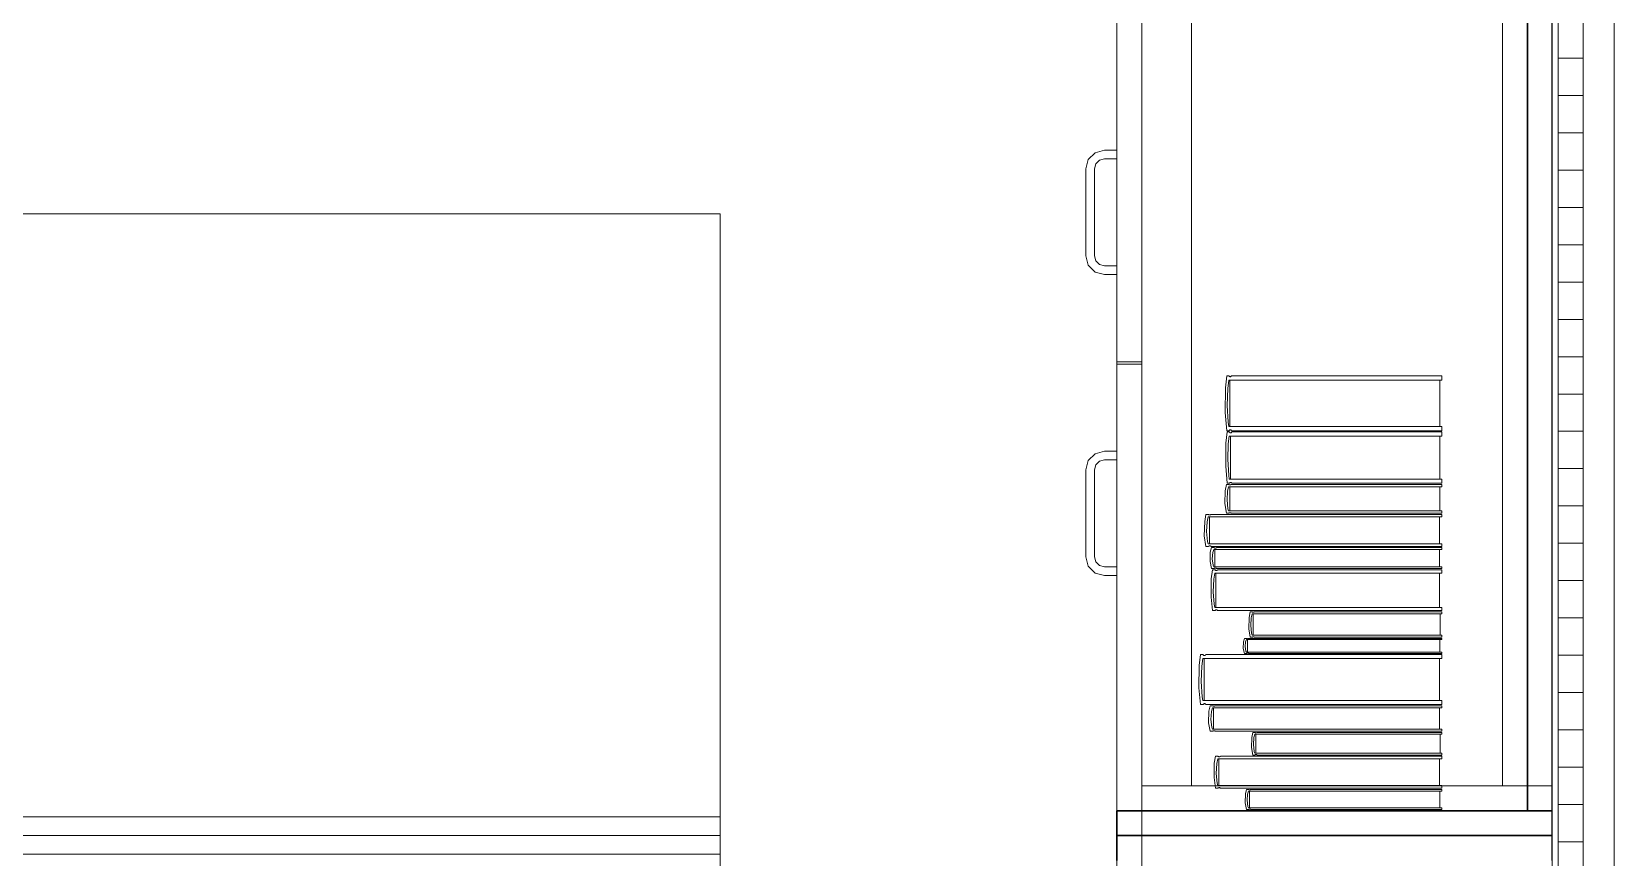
# Model space of a CAD drawing. Header units: inches. Extents: x -38 to 5698, y -33 to 92.
# Drawn here: x 139.148 to 140.42, y 34.758 to 35.421 of the extents above; entities that cross this region are included whole.
import ezdxf

# ---------------------------------------------------------------- set-up
doc = ezdxf.new("R2010")
doc.units = ezdxf.units.IN
doc.header["$MEASUREMENT"] = 0
doc.set_wipeout_variables(frame=1)
doc.linetypes.add('Wipeout_Contour', pattern=[1, 0, -1])
for name, color, linetype in [('02 _ ARQ _ ZON _ Espacio.3D', 7, 'Continuous'), ('Acabado - Muros', 7, 'Continuous'), ('Dibujo 2D - General', 7, 'Continuous'), ('Interior - Mobiliario', 7, 'Continuous'), ('Notas - Etiquetas', 251, 'Continuous')]:
    doc.layers.add(name, color=color, linetype=linetype)
doc.dimstyles.new('Estilo_Generado__8', dxfattribs={"dimtxt": 0.18, "dimasz": 0.0912, "dimexe": 0.18, "dimexo": 0.0625, "dimgap": 0, "dimtad": 0, "dimtih": 1, "dimtoh": 1, "dimdec": 4, "dimzin": 0, "dimdsep": 46, "dimcen": 0.09, "dimadec": 0, "dimazin": 0, "dimtfac": 1, "dimtdec": 4, "dimtmove": 0, "dimatfit": 3, "dimldrblk": 'ARROWHEAD_5', "dimfxl": 1, "dimtolj": 1, "dimtzin": 0, "dimarcsym": 0})

# ---------------------------------------------------------------- blocks, each defined once
blk = doc.blocks.new('ARROWHEAD_5')
at = {"linetype": 'Continuous', "lineweight": 0}
blk.add_hatch(color=0, dxfattribs=at).paths.add_polyline_path([(-1, 0.2679), (0, 0), (-1, -0.2679)])
at = {"color": 0, "linetype": 'Continuous', "lineweight": 0}
blk.add_line((0, 0), (-1, 0), dxfattribs=at)

msp = doc.modelspace()

# ---------------------------------------------------------------- linework, layer by layer
at = {"layer": '02 _ ARQ _ ZON _ Espacio.3D', "color": 254, "linetype": 'Continuous', "lineweight": 0, "flags": 128}
msp.add_lwpolyline([(130.07, 29.75), (135.97, 29.75), (135.97, 30.2), (136.57, 30.2), (136.57, 31), (137.07, 31), (137.07, 29.75), (140.37, 29.75), (140.3701, 39), (140.37, 39), (140.37, 39.9003), (137.07, 39.9003), (137.07, 39), (136.57, 39), (136.57, 39.4), (130.07, 39.4)], dxfattribs=at)
msp.add_lwpolyline([(140.42, 39.75), (140.42, 32.7833), (140.42, 32.7833), (140.42, 31.7003), (140.42, 29.75), (143.07, 29.75), (143.07, 29.85), (143.07, 30.2), (143.57, 30.2), (143.57, 30.7), (144.07, 30.7), (144.07, 29.85), (145.27, 29.85), (145.27, 35.0505), (143.9201, 35.0505), (143.9201, 35.2005), (143.92, 35.2005), (143.92, 39), (143.57, 39), (143.57, 39.4), (143.17, 39.4), (143.17, 39.75)], close=True, dxfattribs=at)
at = {"layer": 'Interior - Mobiliario', "color": 175, "linetype": 'Continuous', "lineweight": 13}
for p, q in [((140.0201, 35.156), (140.0401, 35.156)), ((140.0201, 35.154), (140.0401, 35.154)), ((140.1084, 35.1446), (140.1075, 35.135)), ((140.1103, 35.1446), (140.1084, 35.1446)), ((140.1104, 35.1445), (140.1103, 35.1446)), ((140.1106, 35.1442), (140.1104, 35.1445)), ((140.1109, 35.144), (140.1106, 35.1442)), ((140.1111, 35.1439), (140.1109, 35.144)), ((140.1114, 35.1439), (140.1111, 35.1439)), ((140.1116, 35.144), (140.1114, 35.1439)), ((140.1119, 35.1442), (140.1116, 35.144)), ((140.1121, 35.1444), (140.1119, 35.1442)), ((140.1122, 35.1446), (140.1121, 35.1444)), ((140.2814, 35.1446), (140.1122, 35.1446)), ((140.2814, 35.1411), (140.2814, 35.1446)), ((140.1075, 35.135), (140.1073, 35.1152)), ((140.1089, 35.1209), (140.1094, 35.1345)), ((140.1094, 35.1345), (140.1102, 35.1411)), ((140.1102, 35.1411), (140.2814, 35.1411)), ((140.111, 35.1411), (140.111, 35.104)), ((140.2797, 35.104), (140.2797, 35.1411)), ((140.1096, 35.1073), (140.1089, 35.1209)), ((140.1073, 35.1152), (140.1084, 35.1005)), ((140.1102, 35.104), (140.1096, 35.1073)), ((140.2814, 35.104), (140.1102, 35.104)), ((140.2814, 35.1005), (140.2814, 35.104)), ((140.1088, 35.0995), (140.1078, 35.0904)), ((140.1084, 35.1005), (140.1103, 35.1005)), ((140.1107, 35.0995), (140.1088, 35.0995)), ((140.1097, 35.09), (140.1105, 35.0962)), ((140.1103, 35.1005), (140.1105, 35.1007)), ((140.1105, 35.1007), (140.1107, 35.101)), ((140.1105, 35.0962), (140.2814, 35.0962)), ((140.1107, 35.101), (140.1109, 35.1011)), ((140.1107, 35.0993), (140.1107, 35.0995)), ((140.111, 35.0991), (140.1107, 35.0993)), ((140.1109, 35.1011), (140.1112, 35.1012)), ((140.1112, 35.0989), (140.111, 35.0991)), ((140.1112, 35.1012), (140.1114, 35.1012)), ((140.1115, 35.0988), (140.1112, 35.0989)), ((140.1114, 35.1012), (140.1117, 35.1011)), ((140.1114, 35.0962), (140.1114, 35.0616)), ((140.1117, 35.0988), (140.1115, 35.0988)), ((140.1117, 35.1011), (140.1119, 35.1009)), ((140.112, 35.0989), (140.1117, 35.0988)), ((140.1119, 35.1009), (140.1121, 35.1006)), ((140.1122, 35.099), (140.112, 35.0989)), ((140.1121, 35.1006), (140.1122, 35.1005)), ((140.1122, 35.1005), (140.2814, 35.1005)), ((140.1124, 35.0992), (140.1122, 35.099)), ((140.1126, 35.0995), (140.1124, 35.0992)), ((140.2814, 35.0995), (140.1126, 35.0995)), ((140.2797, 35.0616), (140.2797, 35.0962)), ((140.2814, 35.0962), (140.2814, 35.0995)), ((140.0026, 35.082), (139.9971, 35.0765)), ((140.0101, 35.084), (140.0026, 35.082)), ((140.0201, 35.084), (140.0101, 35.084)), ((140.0201, 35.077), (140.0201, 35.084)), ((140.1078, 35.0904), (140.1076, 35.072)), ((140.1093, 35.0773), (140.1097, 35.09)), ((139.9971, 35.0765), (139.9951, 35.069)), ((139.9951, 35.069), (139.9951, 34.999)), ((140.0021, 35.069), (140.0031, 35.073)), ((140.0021, 34.999), (140.0021, 35.069)), ((140.0031, 35.073), (140.0061, 35.076)), ((140.0061, 35.076), (140.0101, 35.077)), ((140.0101, 35.077), (140.0201, 35.077)), ((140.1076, 35.072), (140.1088, 35.0583)), ((140.11, 35.0647), (140.1093, 35.0773)), ((140.1082, 35.0573), (140.1072, 35.0522)), ((140.1101, 35.0573), (140.1082, 35.0573)), ((140.1088, 35.0583), (140.1107, 35.0583)), ((140.1091, 35.052), (140.1099, 35.0555)), ((140.1099, 35.0555), (140.2814, 35.0555)), ((140.1105, 35.0616), (140.11, 35.0647)), ((140.1102, 35.0572), (140.1101, 35.0573)), ((140.1104, 35.0571), (140.1102, 35.0572)), ((140.1106, 35.057), (140.1104, 35.0571)), ((140.2814, 35.0616), (140.1105, 35.0616)), ((140.1109, 35.0569), (140.1106, 35.057)), ((140.1107, 35.0583), (140.1108, 35.0585)), ((140.1108, 35.0585), (140.111, 35.0588)), ((140.1108, 35.0555), (140.1108, 35.0361)), ((140.1111, 35.0569), (140.1109, 35.0569)), ((140.111, 35.0588), (140.1113, 35.0589)), ((140.1114, 35.057), (140.1111, 35.0569)), ((140.1113, 35.0589), (140.1115, 35.059)), ((140.1116, 35.057), (140.1114, 35.057)), ((140.1115, 35.059), (140.1118, 35.059)), ((140.1118, 35.0572), (140.1116, 35.057)), ((140.1118, 35.059), (140.112, 35.0589)), ((140.112, 35.0573), (140.1118, 35.0572)), ((140.112, 35.0589), (140.1123, 35.0587)), ((140.2814, 35.0573), (140.112, 35.0573)), ((140.1123, 35.0587), (140.1125, 35.0585)), ((140.1125, 35.0585), (140.1126, 35.0583)), ((140.1126, 35.0583), (140.2814, 35.0583)), ((140.2797, 35.0361), (140.2797, 35.0555)), ((140.2814, 35.0583), (140.2814, 35.0616)), ((140.2814, 35.0555), (140.2814, 35.0573)), ((140.1072, 35.0522), (140.107, 35.0419)), ((140.107, 35.0419), (140.1082, 35.0342)), ((140.1087, 35.0449), (140.1091, 35.052)), ((140.1094, 35.0378), (140.1087, 35.0449)), ((140.0907, 35.0276), (140.0904, 35.0161)), ((140.0917, 35.0332), (140.0907, 35.0276)), ((140.0938, 35.0332), (140.0917, 35.0332)), ((140.0922, 35.0194), (140.0927, 35.0273)), ((140.0927, 35.0273), (140.0936, 35.0312)), ((140.0936, 35.0312), (140.2814, 35.0312)), ((140.0939, 35.0331), (140.0938, 35.0332)), ((140.0941, 35.033), (140.0939, 35.0331)), ((140.0944, 35.0328), (140.0941, 35.033)), ((140.0946, 35.0328), (140.0944, 35.0328)), ((140.0945, 35.0312), (140.0945, 35.0095)), ((140.0949, 35.0328), (140.0946, 35.0328)), ((140.0952, 35.0328), (140.0949, 35.0328)), ((140.0955, 35.0329), (140.0952, 35.0328)), ((140.0957, 35.0331), (140.0955, 35.0329)), ((140.0959, 35.0332), (140.0957, 35.0331)), ((140.2814, 35.0332), (140.0959, 35.0332)), ((140.1082, 35.0342), (140.1101, 35.0342)), ((140.1099, 35.0361), (140.1094, 35.0378)), ((140.2814, 35.0361), (140.1099, 35.0361)), ((140.1101, 35.0342), (140.1102, 35.0343)), ((140.1102, 35.0343), (140.1104, 35.0345)), ((140.1104, 35.0345), (140.1107, 35.0346)), ((140.1107, 35.0346), (140.1109, 35.0346)), ((140.1109, 35.0346), (140.1112, 35.0346)), ((140.1112, 35.0346), (140.1114, 35.0345)), ((140.1114, 35.0345), (140.1117, 35.0344)), ((140.1117, 35.0344), (140.1119, 35.0343)), ((140.1119, 35.0343), (140.112, 35.0342)), ((140.112, 35.0342), (140.2814, 35.0342)), ((140.2795, 35.0095), (140.2795, 35.0312)), ((140.2814, 35.0342), (140.2814, 35.0361)), ((140.2814, 35.0312), (140.2814, 35.0332)), ((140.0904, 35.0161), (140.0917, 35.0075)), ((140.093, 35.0115), (140.0922, 35.0194)), ((140.0917, 35.0075), (140.0938, 35.0075)), ((140.0936, 35.0095), (140.093, 35.0115)), ((140.2814, 35.0095), (140.0936, 35.0095)), ((140.0938, 35.0075), (140.0939, 35.0076)), ((140.0939, 35.0076), (140.0942, 35.0078)), ((140.0942, 35.0078), (140.0944, 35.0079)), ((140.0944, 35.0079), (140.0947, 35.0079)), ((140.0947, 35.0079), (140.095, 35.0079)), ((140.095, 35.0079), (140.0953, 35.0078)), ((140.0952, 35.0028), (140.095, 34.9953)), ((140.0962, 35.0065), (140.0952, 35.0028)), ((140.0953, 35.0078), (140.0955, 35.0077)), ((140.0955, 35.0077), (140.0958, 35.0076)), ((140.0958, 35.0076), (140.0959, 35.0075)), ((140.0959, 35.0075), (140.2814, 35.0075)), ((140.0983, 35.0065), (140.0962, 35.0065)), ((140.0968, 34.9975), (140.0972, 35.0026)), ((140.0972, 35.0026), (140.0981, 35.0051)), ((140.0981, 35.0051), (140.2814, 35.0051)), ((140.0984, 35.0064), (140.0983, 35.0065)), ((140.0986, 35.0063), (140.0984, 35.0064)), ((140.0988, 35.0062), (140.0986, 35.0063)), ((140.0991, 35.0062), (140.0988, 35.0062)), ((140.099, 35.0051), (140.099, 34.991)), ((140.0994, 35.0062), (140.0991, 35.0062)), ((140.0997, 35.0062), (140.0994, 35.0062)), ((140.0999, 35.0063), (140.0997, 35.0062)), ((140.1001, 35.0064), (140.0999, 35.0063)), ((140.1003, 35.0065), (140.1001, 35.0064)), ((140.2814, 35.0065), (140.1003, 35.0065)), ((140.2795, 34.991), (140.2795, 35.0051)), ((140.2814, 35.0075), (140.2814, 35.0095)), ((140.2814, 35.0051), (140.2814, 35.0065)), ((139.9951, 34.999), (139.9971, 34.9915)), ((139.9971, 34.9915), (140.0026, 34.986)), ((140.0031, 34.995), (140.0021, 34.999)), ((140.0061, 34.9921), (140.0031, 34.995)), ((140.0101, 34.991), (140.0061, 34.9921)), ((140.0201, 34.991), (140.0101, 34.991)), ((140.0201, 34.984), (140.0201, 34.991)), ((140.095, 34.9953), (140.0962, 34.9897)), ((140.0962, 34.9897), (140.0983, 34.9897)), ((140.0975, 34.9923), (140.0968, 34.9975)), ((140.0981, 34.991), (140.0975, 34.9923)), ((140.2814, 34.991), (140.0981, 34.991)), ((140.0983, 34.9897), (140.0984, 34.9898)), ((140.0984, 34.9898), (140.0986, 34.9899)), ((140.0986, 34.9899), (140.0989, 34.99)), ((140.0989, 34.99), (140.0992, 34.99)), ((140.0992, 34.99), (140.0994, 34.99)), ((140.0994, 34.99), (140.0997, 34.9899)), ((140.0997, 34.9899), (140.1, 34.9899)), ((140.1, 34.9899), (140.1002, 34.9898)), ((140.1002, 34.9898), (140.1003, 34.9897)), ((140.1003, 34.9897), (140.2814, 34.9897)), ((140.2814, 34.9897), (140.2814, 34.991)), ((140.0026, 34.986), (140.0101, 34.984)), ((140.0101, 34.984), (140.0201, 34.984)), ((140.096, 34.9815), (140.0958, 34.9668)), ((140.0971, 34.9887), (140.096, 34.9815)), ((140.0991, 34.9887), (140.0971, 34.9887)), ((140.0976, 34.9711), (140.098, 34.9812)), ((140.098, 34.9812), (140.0989, 34.9861)), ((140.0989, 34.9861), (140.2814, 34.9861)), ((140.0992, 34.9886), (140.0991, 34.9887)), ((140.0994, 34.9884), (140.0992, 34.9886)), ((140.0996, 34.9882), (140.0994, 34.9884)), ((140.0999, 34.9882), (140.0996, 34.9882)), ((140.0998, 34.9861), (140.0998, 34.9585)), ((140.1002, 34.9882), (140.0999, 34.9882)), ((140.1005, 34.9882), (140.1002, 34.9882)), ((140.1007, 34.9883), (140.1005, 34.9882)), ((140.1009, 34.9885), (140.1007, 34.9883)), ((140.1011, 34.9887), (140.1009, 34.9885)), ((140.2814, 34.9887), (140.1011, 34.9887)), ((140.2796, 34.9585), (140.2796, 34.9861)), ((140.2814, 34.9861), (140.2814, 34.9887)), ((140.0958, 34.9668), (140.0971, 34.9559)), ((140.0983, 34.961), (140.0976, 34.9711)), ((140.0971, 34.9559), (140.0991, 34.9559)), ((140.0989, 34.9585), (140.0983, 34.961)), ((140.2814, 34.9585), (140.0989, 34.9585)), ((140.0991, 34.9559), (140.0992, 34.9561)), ((140.0992, 34.9561), (140.0994, 34.9563)), ((140.0994, 34.9563), (140.0997, 34.9564)), ((140.0997, 34.9564), (140.1, 34.9565)), ((140.1, 34.9565), (140.1002, 34.9564)), ((140.1002, 34.9564), (140.1005, 34.9564)), ((140.1005, 34.9564), (140.1008, 34.9562)), ((140.1008, 34.9562), (140.101, 34.956)), ((140.101, 34.956), (140.1011, 34.9559)), ((140.1011, 34.9559), (140.2814, 34.9559)), ((140.1273, 34.9549), (140.1264, 34.9504)), ((140.129, 34.9549), (140.1273, 34.9549)), ((140.1281, 34.9502), (140.1288, 34.9533)), ((140.1288, 34.9533), (140.2814, 34.9533)), ((140.129, 34.9548), (140.129, 34.9549)), ((140.1292, 34.9547), (140.129, 34.9548)), ((140.1294, 34.9546), (140.1292, 34.9547)), ((140.1297, 34.9546), (140.1294, 34.9546)), ((140.1296, 34.9533), (140.1296, 34.9362)), ((140.1299, 34.9546), (140.1297, 34.9546)), ((140.1301, 34.9546), (140.1299, 34.9546)), ((140.1303, 34.9547), (140.1301, 34.9546)), ((140.1305, 34.9548), (140.1303, 34.9547)), ((140.1307, 34.9549), (140.1305, 34.9548)), ((140.2814, 34.9549), (140.1307, 34.9549)), ((140.2799, 34.9362), (140.2799, 34.9533)), ((140.2814, 34.9559), (140.2814, 34.9585)), ((140.2814, 34.9533), (140.2814, 34.9549)), ((140.1264, 34.9504), (140.1262, 34.9413)), ((140.1262, 34.9413), (140.1273, 34.9345)), ((140.1277, 34.944), (140.1281, 34.9502)), ((140.1284, 34.9377), (140.1277, 34.944)), ((140.1219, 34.9309), (140.1217, 34.9255)), ((140.1217, 34.9255), (140.1228, 34.9215)), ((140.1228, 34.9335), (140.1219, 34.9309)), ((140.1245, 34.9335), (140.1228, 34.9335)), ((140.1232, 34.9271), (140.1236, 34.9308)), ((140.1239, 34.9234), (140.1232, 34.9271)), ((140.1236, 34.9308), (140.1244, 34.9326)), ((140.1244, 34.9326), (140.2814, 34.9326)), ((140.1246, 34.9335), (140.1245, 34.9335)), ((140.1248, 34.9334), (140.1246, 34.9335)), ((140.125, 34.9334), (140.1248, 34.9334)), ((140.1252, 34.9333), (140.125, 34.9334)), ((140.1251, 34.9326), (140.1251, 34.9225)), ((140.1255, 34.9333), (140.1252, 34.9333)), ((140.1257, 34.9333), (140.1255, 34.9333)), ((140.1259, 34.9334), (140.1257, 34.9333)), ((140.1261, 34.9335), (140.1259, 34.9334)), ((140.1262, 34.9335), (140.1261, 34.9335)), ((140.2814, 34.9335), (140.1262, 34.9335)), ((140.1273, 34.9345), (140.129, 34.9345)), ((140.1288, 34.9362), (140.1284, 34.9377)), ((140.2814, 34.9362), (140.1288, 34.9362)), ((140.129, 34.9345), (140.1291, 34.9346)), ((140.1291, 34.9346), (140.1293, 34.9348)), ((140.1293, 34.9348), (140.1295, 34.9348)), ((140.1295, 34.9348), (140.1297, 34.9349)), ((140.1297, 34.9349), (140.1299, 34.9349)), ((140.1299, 34.9349), (140.1302, 34.9348)), ((140.1302, 34.9348), (140.1304, 34.9347)), ((140.1304, 34.9347), (140.1306, 34.9346)), ((140.1306, 34.9346), (140.1307, 34.9345)), ((140.1307, 34.9345), (140.2814, 34.9345)), ((140.2798, 34.9225), (140.2798, 34.9326)), ((140.2814, 34.9345), (140.2814, 34.9362)), ((140.2814, 34.9326), (140.2814, 34.9335)), ((140.0874, 34.9205), (140.0863, 34.9117)), ((140.0895, 34.9205), (140.0874, 34.9205)), ((140.0884, 34.9113), (140.0893, 34.9173)), ((140.0893, 34.9173), (140.2814, 34.9173)), ((140.0896, 34.9203), (140.0895, 34.9205)), ((140.0898, 34.9201), (140.0896, 34.9203)), ((140.0901, 34.9199), (140.0898, 34.9201)), ((140.0904, 34.9198), (140.0901, 34.9199)), ((140.0903, 34.9173), (140.0903, 34.8836)), ((140.0907, 34.9198), (140.0904, 34.9198)), ((140.091, 34.9199), (140.0907, 34.9198)), ((140.0912, 34.92), (140.091, 34.9199)), ((140.0915, 34.9203), (140.0912, 34.92)), ((140.0916, 34.9205), (140.0915, 34.9203)), ((140.2814, 34.9205), (140.0916, 34.9205)), ((140.1228, 34.9215), (140.1245, 34.9215)), ((140.1244, 34.9225), (140.1239, 34.9234)), ((140.2814, 34.9225), (140.1244, 34.9225)), ((140.1245, 34.9215), (140.1246, 34.9216)), ((140.1246, 34.9216), (140.1248, 34.9216)), ((140.1248, 34.9216), (140.125, 34.9217)), ((140.125, 34.9217), (140.1253, 34.9217)), ((140.1253, 34.9217), (140.1255, 34.9217)), ((140.1255, 34.9217), (140.1257, 34.9217)), ((140.1257, 34.9217), (140.126, 34.9216)), ((140.126, 34.9216), (140.1262, 34.9215)), ((140.1262, 34.9215), (140.1262, 34.9215)), ((140.1262, 34.9215), (140.2814, 34.9215)), ((140.2795, 34.8836), (140.2795, 34.9173)), ((140.2814, 34.9215), (140.2814, 34.9225)), ((140.2814, 34.9173), (140.2814, 34.9205)), ((140.0863, 34.9117), (140.0861, 34.8938)), ((140.0879, 34.899), (140.0884, 34.9113)), ((140.0861, 34.8938), (140.0874, 34.8804)), ((140.0887, 34.8867), (140.0879, 34.899)), ((140.0874, 34.8804), (140.0895, 34.8804)), ((140.0893, 34.8836), (140.0887, 34.8867)), ((140.2814, 34.8836), (140.0893, 34.8836)), ((140.0895, 34.8804), (140.0897, 34.8807)), ((140.0897, 34.8807), (140.0899, 34.8809)), ((140.0899, 34.8809), (140.0902, 34.881)), ((140.0902, 34.881), (140.0905, 34.8811)), ((140.0905, 34.8811), (140.0907, 34.8811)), ((140.0907, 34.8811), (140.091, 34.881)), ((140.091, 34.881), (140.0913, 34.8808)), ((140.0913, 34.8808), (140.0915, 34.8806)), ((140.0915, 34.8806), (140.0916, 34.8804)), ((140.0916, 34.8804), (140.2814, 34.8804)), ((140.0941, 34.875), (140.0939, 34.8658)), ((140.0952, 34.8794), (140.0941, 34.875)), ((140.0972, 34.8794), (140.0952, 34.8794)), ((140.0957, 34.8684), (140.0962, 34.8747)), ((140.0962, 34.8747), (140.097, 34.8778)), ((140.097, 34.8778), (140.2814, 34.8778)), ((140.0973, 34.8794), (140.0972, 34.8794)), ((140.0975, 34.8792), (140.0973, 34.8794)), ((140.0978, 34.8791), (140.0975, 34.8792)), ((140.098, 34.8791), (140.0978, 34.8791)), ((140.0979, 34.8778), (140.0979, 34.8606)), ((140.0983, 34.8791), (140.098, 34.8791)), ((140.0986, 34.8791), (140.0983, 34.8791)), ((140.0988, 34.8792), (140.0986, 34.8791)), ((140.0991, 34.8793), (140.0988, 34.8792)), ((140.0992, 34.8794), (140.0991, 34.8793)), ((140.2814, 34.8794), (140.0992, 34.8794)), ((140.2795, 34.8606), (140.2795, 34.8778)), ((140.2814, 34.8804), (140.2814, 34.8836)), ((140.2814, 34.8778), (140.2814, 34.8794)), ((140.0939, 34.8658), (140.0952, 34.859)), ((140.0965, 34.8622), (140.0957, 34.8684)), ((140.097, 34.8606), (140.0965, 34.8622)), ((140.0952, 34.859), (140.0972, 34.859)), ((140.2814, 34.8606), (140.097, 34.8606)), ((140.0972, 34.859), (140.0973, 34.8591)), ((140.0973, 34.8591), (140.0976, 34.8592)), ((140.0976, 34.8592), (140.0978, 34.8593)), ((140.0978, 34.8593), (140.0981, 34.8593)), ((140.0981, 34.8593), (140.0984, 34.8593)), ((140.0984, 34.8593), (140.0986, 34.8593)), ((140.0986, 34.8593), (140.0989, 34.8592)), ((140.0989, 34.8592), (140.0991, 34.8591)), ((140.0991, 34.8591), (140.0992, 34.859)), ((140.0992, 34.859), (140.2814, 34.859)), ((140.1286, 34.854), (140.1284, 34.8459)), ((140.1294, 34.858), (140.1286, 34.854)), ((140.1311, 34.858), (140.1294, 34.858)), ((140.1299, 34.8482), (140.1303, 34.8538)), ((140.1303, 34.8538), (140.131, 34.8565)), ((140.131, 34.8565), (140.2814, 34.8565)), ((140.1312, 34.8579), (140.1311, 34.858)), ((140.1314, 34.8578), (140.1312, 34.8579)), ((140.1316, 34.8577), (140.1314, 34.8578)), ((140.1318, 34.8577), (140.1316, 34.8577)), ((140.1317, 34.8565), (140.1317, 34.8412)), ((140.132, 34.8577), (140.1318, 34.8577)), ((140.1322, 34.8577), (140.132, 34.8577)), ((140.1325, 34.8578), (140.1322, 34.8577)), ((140.1327, 34.8579), (140.1325, 34.8578)), ((140.1328, 34.858), (140.1327, 34.8579)), ((140.2814, 34.858), (140.1328, 34.858)), ((140.2799, 34.8412), (140.2799, 34.8565)), ((140.2814, 34.859), (140.2814, 34.8606)), ((140.2814, 34.8565), (140.2814, 34.858)), ((140.0994, 34.8388), (140.0984, 34.8332)), ((140.1014, 34.8388), (140.0994, 34.8388)), ((140.1004, 34.8329), (140.1012, 34.8367)), ((140.1012, 34.8367), (140.2814, 34.8367)), ((140.1015, 34.8387), (140.1014, 34.8388)), ((140.1017, 34.8385), (140.1015, 34.8387)), ((140.102, 34.8384), (140.1017, 34.8385)), ((140.1022, 34.8384), (140.102, 34.8384)), ((140.1021, 34.8367), (140.1021, 34.8152)), ((140.1025, 34.8384), (140.1022, 34.8384)), ((140.1028, 34.8384), (140.1025, 34.8384)), ((140.103, 34.8385), (140.1028, 34.8384)), ((140.1033, 34.8387), (140.103, 34.8385)), ((140.1034, 34.8388), (140.1033, 34.8387)), ((140.2814, 34.8388), (140.1034, 34.8388)), ((140.1284, 34.8459), (140.1294, 34.8398)), ((140.1294, 34.8398), (140.1311, 34.8398)), ((140.1305, 34.8426), (140.1299, 34.8482)), ((140.131, 34.8412), (140.1305, 34.8426)), ((140.2814, 34.8412), (140.131, 34.8412)), ((140.1311, 34.8398), (140.1312, 34.8399)), ((140.1312, 34.8399), (140.1314, 34.84)), ((140.1314, 34.84), (140.1316, 34.8401)), ((140.1316, 34.8401), (140.1318, 34.8401)), ((140.1318, 34.8401), (140.1321, 34.8401)), ((140.1321, 34.8401), (140.1323, 34.8401)), ((140.1323, 34.8401), (140.1325, 34.84)), ((140.1325, 34.84), (140.1327, 34.8399)), ((140.1327, 34.8399), (140.1328, 34.8398)), ((140.1328, 34.8398), (140.2814, 34.8398)), ((140.2796, 34.8152), (140.2796, 34.8367)), ((140.2814, 34.8398), (140.2814, 34.8412)), ((140.2814, 34.8367), (140.2814, 34.8388)), ((140.0984, 34.8332), (140.0982, 34.8217)), ((140.0999, 34.825), (140.1004, 34.8329)), ((140.1007, 34.8171), (140.0999, 34.825)), ((140.0401, 34.815), (140.0801, 34.815)), ((140.0801, 34.815), (140.3301, 34.815)), ((140.0982, 34.8217), (140.0994, 34.8131)), ((140.0994, 34.8131), (140.1014, 34.8131)), ((140.1012, 34.8152), (140.1007, 34.8171)), ((140.2814, 34.8152), (140.1012, 34.8152)), ((140.1014, 34.8131), (140.1015, 34.8133)), ((140.1015, 34.8133), (140.1018, 34.8134)), ((140.1018, 34.8134), (140.102, 34.8135)), ((140.102, 34.8135), (140.1023, 34.8136)), ((140.1023, 34.8136), (140.1026, 34.8136)), ((140.1026, 34.8136), (140.1028, 34.8135)), ((140.1028, 34.8135), (140.1031, 34.8134)), ((140.1031, 34.8134), (140.1033, 34.8132)), ((140.1033, 34.8132), (140.1034, 34.8131)), ((140.1034, 34.8131), (140.2814, 34.8131)), ((140.1243, 34.8121), (140.1235, 34.8086)), ((140.126, 34.8121), (140.1243, 34.8121)), ((140.1252, 34.8084), (140.1259, 34.8108)), ((140.1259, 34.8108), (140.2814, 34.8108)), ((140.1261, 34.8121), (140.126, 34.8121)), ((140.1263, 34.812), (140.1261, 34.8121)), ((140.1265, 34.8119), (140.1263, 34.812)), ((140.1268, 34.8119), (140.1265, 34.8119)), ((140.127, 34.8119), (140.1268, 34.8119)), ((140.1272, 34.8119), (140.127, 34.8119)), ((140.1275, 34.812), (140.1272, 34.8119)), ((140.1277, 34.8121), (140.1275, 34.812)), ((140.1278, 34.8121), (140.1277, 34.8121)), ((140.2814, 34.8121), (140.1278, 34.8121)), ((140.2814, 34.8131), (140.2814, 34.8152)), ((140.2814, 34.8108), (140.2814, 34.8121)), ((140.1235, 34.8086), (140.1233, 34.8014)), ((140.1248, 34.8035), (140.1252, 34.8084)), ((138.4161, 34.79), (139.7011, 34.79)), ((139.7011, 34.79), (139.7011, 34.76)), ((140.0401, 34.795), (140.3501, 34.795)), ((139.7011, 34.76), (138.4161, 34.76))]:
    msp.add_line(p, q, dxfattribs=at)
at = {"layer": 'Interior - Mobiliario', "color": 175, "linetype": 'Continuous', "lineweight": 13, "flags": 128}
msp.add_lwpolyline([(138.4011, 34.775), (138.4011, 33.275), (139.0011, 33.275), (139.0011, 34.275), (139.7011, 34.275), (139.7011, 34.775)], close=True, dxfattribs=at)

# ---------------------------------------------------------------- next in the draw order: wipeouts: each hides what was drawn before it
at = {"color": 254, "linetype": 'Wipeout_Contour', "lineweight": 0, "ltscale": 5123.845039}
msp.add_wipeout([(144.87, 35.2005), (144.87, 40.95), (136.0575, 40.95), (136.0575, 39.9), (144.07, 39.9), (144.07, 35.2005)], dxfattribs=at).dxf.layer = 'Dibujo 2D - General'
at = {"color": 254, "linetype": 'Wipeout_Contour', "lineweight": 0, "ltscale": 3409.853551}
msp.add_wipeout([(140.0201, 34.755), (140.3701, 34.755), (140.3701, 34.775), (140.0201, 34.775)], dxfattribs=at).dxf.layer = 'Interior - Mobiliario'

# ---------------------------------------------------------------- next in the draw order: linework, layer by layer
at = {"layer": 'Interior - Mobiliario', "color": 175, "linetype": 'Continuous', "lineweight": 13}
for p, q in [((140.0401, 36.255), (140.0401, 34.795)), ((140.3501, 34.795), (140.3501, 36.255)), ((140.0401, 36.235), (140.0401, 34.815)), ((140.0801, 34.815), (140.0801, 36.235)), ((140.3301, 36.235), (140.3301, 34.815)), ((140.0201, 35.515), (140.0201, 35.156)), ((140.0401, 35.515), (140.0401, 35.156)), ((139.9971, 35.3185), (140.0026, 35.324)), ((140.0026, 35.324), (140.0101, 35.326)), ((140.0101, 35.326), (140.0201, 35.326)), ((140.0201, 35.326), (140.0201, 35.319)), ((139.9951, 35.311), (139.9971, 35.3185)), ((139.9951, 35.241), (139.9951, 35.311)), ((140.0031, 35.315), (140.0021, 35.311)), ((140.0021, 35.311), (140.0021, 35.241)), ((140.0061, 35.318), (140.0031, 35.315)), ((140.0101, 35.319), (140.0061, 35.318)), ((140.0201, 35.319), (140.0101, 35.319)), ((139.9971, 35.2335), (139.9951, 35.241)), ((140.0026, 35.228), (139.9971, 35.2335)), ((140.0021, 35.241), (140.0031, 35.237)), ((140.0031, 35.237), (140.0061, 35.2341)), ((140.0061, 35.2341), (140.0101, 35.233)), ((140.0101, 35.233), (140.0201, 35.233)), ((140.0201, 35.233), (140.0201, 35.226)), ((140.0101, 35.226), (140.0026, 35.228)), ((140.0201, 35.226), (140.0101, 35.226)), ((140.0201, 34.755), (140.0201, 34.775)), ((140.0201, 34.775), (140.3701, 34.775)), ((140.0201, 34.775), (140.0201, 33.275)), ((140.3701, 34.775), (140.0201, 34.775)), ((140.0401, 34.735), (140.0401, 34.775)), ((140.0401, 34.775), (140.3701, 34.775)), ((140.3701, 34.775), (140.3701, 34.755)), ((140.3701, 34.775), (140.3701, 34.735)), ((140.3701, 33.275), (140.3701, 34.775))]:
    msp.add_line(p, q, dxfattribs=at)
at = {"layer": 'Interior - Mobiliario', "color": 175, "linetype": 'Continuous', "lineweight": 30}
for p, q in [((140.0201, 34.775), (140.3701, 34.775)), ((140.0201, 34.775), (140.0201, 34.755)), ((140.3701, 34.775), (140.3701, 34.755))]:
    msp.add_line(p, q, dxfattribs=at)
at = {"layer": 'Interior - Mobiliario', "color": 175, "linetype": 'Continuous', "lineweight": 13, "flags": 128}
msp.add_lwpolyline([(138.4011, 34.775), (138.4011, 36.275), (139.0011, 36.275), (139.0011, 35.275), (139.7011, 35.275), (139.7011, 34.775)], close=True, dxfattribs=at)

# ---------------------------------------------------------------- next in the draw order: wipeouts: each hides what was drawn before it
at = {"color": 254, "linetype": 'Wipeout_Contour', "lineweight": 0, "ltscale": 3410.639501}
msp.add_wipeout([(140.3501, 36.255), (140.3501, 34.795), (140.3701, 34.795), (140.3701, 36.255)], dxfattribs=at).dxf.layer = 'Interior - Mobiliario'

# ---------------------------------------------------------------- next in the draw order: linework, layer by layer
at = {"layer": 'Interior - Mobiliario', "color": 175, "linetype": 'Continuous', "lineweight": 30}
for p, q in [((140.3501, 34.795), (140.3501, 36.255)), ((140.3701, 34.795), (140.3701, 36.255)), ((140.3501, 34.795), (140.3701, 34.795))]:
    msp.add_line(p, q, dxfattribs=at)
at = {"layer": 'Interior - Mobiliario', "color": 175, "linetype": 'Continuous', "lineweight": 13}
for p, q in [((140.3501, 36.255), (140.3501, 34.795)), ((140.3701, 34.795), (140.3701, 36.255)), ((140.3701, 34.815), (140.3701, 36.235)), ((140.3301, 34.815), (140.3701, 34.815)), ((140.3501, 34.795), (140.3701, 34.795))]:
    msp.add_line(p, q, dxfattribs=at)

# ---------------------------------------------------------------- next in the draw order: wipeouts: each hides what was drawn before it
at = {"color": 254, "linetype": 'Wipeout_Contour', "lineweight": 0, "ltscale": 3409.856815}
msp.add_wipeout([(140.0201, 34.795), (140.0201, 34.775), (140.3701, 34.775), (140.3701, 34.795)], dxfattribs=at).dxf.layer = 'Interior - Mobiliario'

# ---------------------------------------------------------------- next in the draw order: linework, layer by layer
at = {"layer": 'Interior - Mobiliario', "color": 175, "linetype": 'Continuous', "lineweight": 13}
for p, q in [((140.0201, 34.775), (140.0201, 36.275)), ((140.3701, 36.275), (140.3701, 34.775)), ((140.0201, 36.255), (140.0201, 34.795)), ((140.0201, 36.255), (140.0201, 34.795)), ((140.0401, 36.255), (140.0401, 34.795)), ((140.0401, 36.255), (140.0401, 34.795)), ((140.3501, 34.795), (140.3501, 36.255)), ((140.3501, 34.795), (140.3501, 36.255)), ((140.3501, 34.795), (140.3501, 36.255)), ((140.3701, 34.795), (140.3701, 36.255)), ((140.0201, 34.795), (140.0201, 35.154)), ((140.0401, 34.795), (140.0401, 35.154)), ((140.0401, 34.815), (140.0401, 34.775)), ((140.1267, 34.8108), (140.1267, 34.7973)), ((140.2798, 34.7973), (140.2798, 34.8108)), ((140.3701, 34.775), (140.3701, 34.815)), ((140.1233, 34.8014), (140.1243, 34.796)), ((140.1254, 34.7985), (140.1248, 34.8035)), ((140.1259, 34.7973), (140.1254, 34.7985)), ((140.3701, 34.795), (140.0201, 34.795)), ((140.0201, 34.795), (140.0201, 34.775)), ((140.0201, 34.795), (140.3701, 34.795)), ((140.0201, 34.795), (140.3501, 34.795)), ((140.0201, 34.795), (140.0401, 34.795)), ((140.0401, 34.795), (140.3501, 34.795)), ((140.0401, 34.795), (140.3501, 34.795)), ((140.1243, 34.796), (140.126, 34.796)), ((140.2814, 34.7973), (140.1259, 34.7973)), ((140.126, 34.796), (140.1262, 34.7961)), ((140.1262, 34.7961), (140.1264, 34.7962)), ((140.1264, 34.7962), (140.1266, 34.7963)), ((140.1266, 34.7963), (140.1268, 34.7963)), ((140.1268, 34.7963), (140.1271, 34.7963)), ((140.1271, 34.7963), (140.1273, 34.7963)), ((140.1273, 34.7963), (140.1275, 34.7962)), ((140.1275, 34.7962), (140.1277, 34.7961)), ((140.1277, 34.7961), (140.1278, 34.796)), ((140.1278, 34.796), (140.2814, 34.796)), ((140.2814, 34.796), (140.2814, 34.7973)), ((140.3701, 34.775), (140.3701, 34.795)), ((140.0201, 34.775), (140.3701, 34.775)), ((140.3701, 34.775), (140.0201, 34.775)), ((140.0401, 34.775), (140.3701, 34.775))]:
    msp.add_line(p, q, dxfattribs=at)
at = {"layer": 'Interior - Mobiliario', "color": 175, "linetype": 'Continuous', "lineweight": 30}
for p, q in [((140.0201, 34.795), (140.3701, 34.795)), ((140.0201, 34.775), (140.0201, 34.795)), ((140.3701, 34.775), (140.3701, 34.795)), ((140.0201, 34.775), (140.3701, 34.775))]:
    msp.add_line(p, q, dxfattribs=at)

# ---------------------------------------------------------------- next in the draw order: wipeouts: each hides what was drawn before it
at = {"color": 254, "linetype": 'Wipeout_Contour', "lineweight": 0, "ltscale": 5115.945575}
msp.add_wipeout([(140.403, 36.3768), (140.37, 36.3768), (140.37, 34.2433), (140.42, 34.2433), (140.42, 36.3933), (140.403, 36.3933)], dxfattribs=at).dxf.layer = 'Acabado - Muros'

# ---------------------------------------------------------------- next in the draw order: linework, layer by layer
at = {"layer": 'Acabado - Muros', "color": 251, "linetype": 'Continuous', "lineweight": 13, "flags": 128}
for points in [[(140.42, 34.2433), (140.42, 36.3933), (140.42, 38.5433)], [(140.37, 34.2433), (140.37, 36.3768)]]:
    msp.add_lwpolyline(points, dxfattribs=at)

# ---------------------------------------------------------------- next in the draw order: wipeouts: each hides what was drawn before it
at = {"color": 254, "linetype": 'Wipeout_Contour', "lineweight": 0, "ltscale": 3410.705013}
msp.add_wipeout([(140.375, 36.3768), (140.375, 34.2433), (140.395, 34.2433), (140.395, 36.3768)], dxfattribs=at).dxf.layer = 'Acabado - Muros'

# ---------------------------------------------------------------- next in the draw order: hatches: boundary and pattern name
at = {"layer": 'Acabado - Muros', "linetype": 'Continuous', "lineweight": 0}
h = msp.add_hatch(dxfattribs=at)
h.set_pattern_fill('CONTRACHAPADO_0002', color=254, style=0, pattern_type=2)
h.set_pattern_definition([(0, (92.500015, 3e-09), (0, 0.030000001), [])])
h.paths.add_polyline_path([(140.375, 36.3768), (140.375, 34.2433), (140.395, 34.2433), (140.395, 36.3768)])

# ---------------------------------------------------------------- next in the draw order: linework, layer by layer
at = {"layer": 'Acabado - Muros', "color": 7, "linetype": 'Continuous', "lineweight": 13, "flags": 128}
msp.add_lwpolyline([(140.375, 36.3768), (140.395, 36.3768), (140.395, 34.2433), (140.375, 34.2433)], close=True, dxfattribs=at)

# ---------------------------------------------------------------- next in the draw order: leaders
at = {"layer": 'Notas - Etiquetas', "color": 8, "linetype": 'Continuous', "lineweight": 13, "annotation_type": 0, "has_hookline": 1, "hookline_direction": 1, "text_width": 1.9482, "horizontal_direction": (0, 1, 0)}
msp.add_leader([(140.385, 36.3251), (140.6153, 36.104), (140.6153, 33.8518)], dimstyle='Estilo_Generado__8', dxfattribs=at)

doc.saveas('drawing.dxf')
